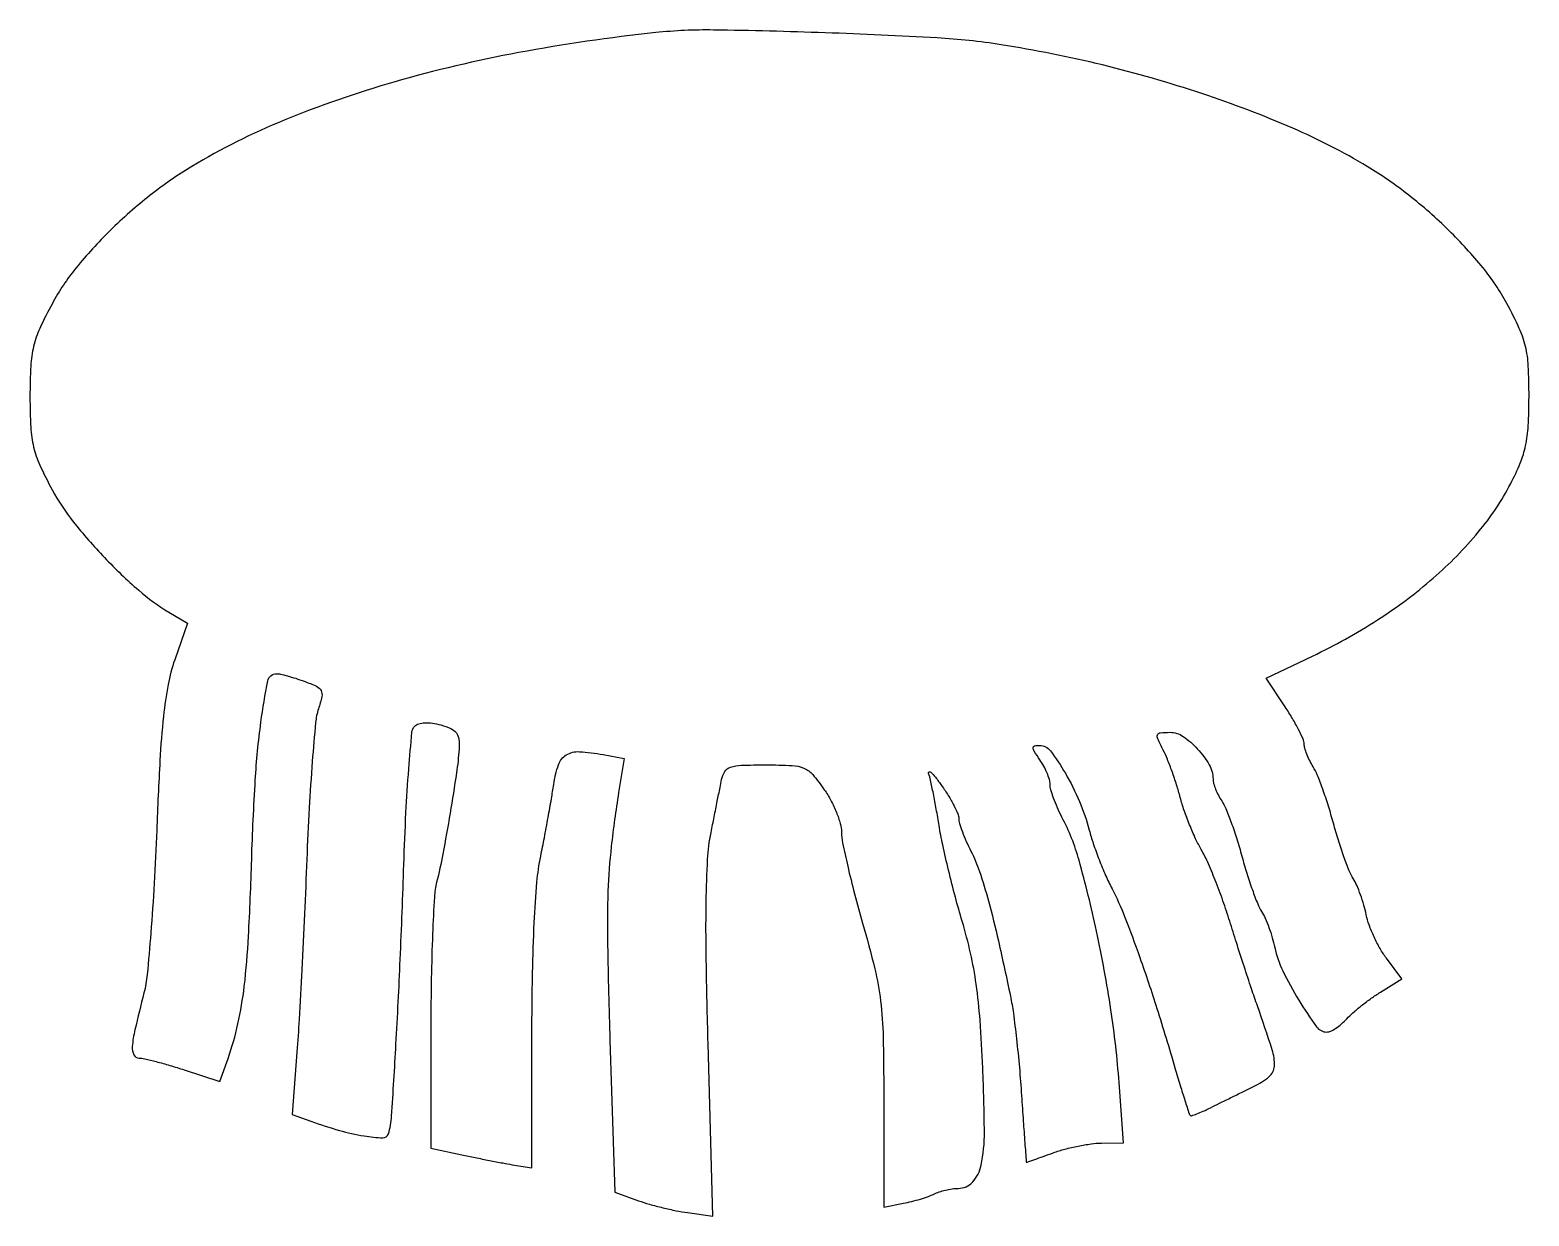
# Model space of a CAD drawing. Extents: x 0 to 230, y 0 to 182.
import ezdxf

# ---------------------------------------------------------------- set-up
doc = ezdxf.new("R2010")
doc.units = 0

msp = doc.modelspace()

# ---------------------------------------------------------------- linework, layer by layer
msp.add_lwpolyline([(96.5, 181.376541, 0.019358), (75.471684, 178.312731, 0.024399), (56.332136, 173.787276, 0.026787), (39.476232, 167.928253, 0.038403), (25.343537, 160.840491, 0.031399), (18.936768, 156.415837, 0.027208), (12.804216, 151.019971, 0.028143), (7.576496, 145.277846, 0.046395), (3.930033, 139.826376, 0.016373), (2.011392, 135.993198, 0.049123), (1.054888, 133.229252, 0.045873), (0.622154, 130.230507, 0.012909), (0.5, 125.5, 0.012888), (0.621828, 120.774522, 0.045726), (1.053241, 117.776967, 0.04913), (2.005778, 115.018652, 0.016543), (3.911714, 111.207995, 0.043429), (7.14657, 106.309783, 0.022916), (11.934636, 100.809598, 0.022918), (17.175666, 95.799729, 0.045897), (21.816818, 92.449137), (24.656103, 90.77193), (22.69959, 85.135965, 0.037233), (21.68367, 81.312401, 0.020035), (20.977482, 76.483197, 0.012904), (20.436016, 69.672255, 0.003611), (19.941498, 59, -0.004357), (19.550282, 50.820898, -0.005366), (19.037084, 43.2, -0.004477), (18.480541, 36.813564, -0.038686), (17.988264, 34, 0.004672), (16.600478, 28.358373, 0.039095), (16.198616, 25.764506, 0.131046), (16.434927, 24.502123, 0.288945), (17.231275, 24, -0.056128), (18.096262, 23.902593, -0.007635), (19.868447, 23.469759, -0.00871), (21.959285, 22.886066, -0.007251), (24.161094, 22.194925), (29.63264, 20.389849), (30.883802, 23.944925, 0.030079), (32.397494, 29.243632, 0.024993), (33.378697, 35.023948, 0.016845), (34.027858, 42.689584, 0.004937), (34.511422, 54.5, -0.007362), (35.069085, 66.67537, -0.018252), (35.933544, 75.559956, -0.016078), (36.992988, 81.897219, -0.357397), (38.338717, 83, -0.057221), (38.920025, 82.933256, -0.009785), (40.000219, 82.659502, -0.010558), (41.261554, 82.284629, -0.009243), (42.563555, 81.840858, -0.021463), (44.471333, 81.056889, -0.16704), (45.156022, 80.401103, -0.175768), (45.274456, 79.480545, -0.024312), (44.75423, 77.590858, 0.056122), (44.319848, 75.50306, 0.003928), (43.810263, 69.532939, 0.005527), (43.336143, 62.385774, 0.004133), (42.965871, 54.5, -0.0016), (42.615792, 46.140929, -0.00148), (42.203615, 37.563497, -0.001476), (41.79146, 29.928329, -0.004948), (41.457124, 24.928925), (40.72186, 15.35785), (43.61093, 14.313213, 0.017341), (47.975344, 12.904204, 0.028848), (51.745569, 12.061432, 0.028987), (54.633343, 11.759195, 0.34418), (55.492811, 12.368424, 0.056737), (55.981937, 15.089665, 0.001866), (56.653341, 26.126275, 0.003563), (57.30226, 39.119576, 0.002526), (57.852779, 53.706585, -0.004346), (58.182571, 61.675429, -0.007209), (58.615952, 68.388339, -0.003089), (59.094482, 74.000231, -0.175302), (59.530552, 74.930552, -0.126953), (60.14809, 75.294741, -0.057859), (61.078987, 75.44946, -0.047706), (62.231113, 75.39616, -0.031921), (63.523967, 75.126824, -0.035777), (65.09128, 74.571113, -0.129341), (65.914539, 73.919536, -0.13605), (66.287762, 72.967429, -0.041291), (66.320017, 71.402856, -0.021437), (65.938098, 67.771614, -0.004737), (64.958461, 61.588514, -0.005101), (63.837772, 55.316227, -0.014684), (62.888992, 51, 0.047177), (62.5435, 48.736345, 0.004328), (62.267381, 43.049611, 0.005561), (62.07185, 36.24784, 0.004329), (62.005577, 28.849741), (62, 10.199482), (66.75, 9.168256, 0.002696), (68.788357, 8.737226, 0.002166), (70.985937, 8.294807, 0.002188), (73.020829, 7.903546, 0.005585), (74.5, 7.642915), (77.5, 7.148801), (77.512421, 27.8244, -0.004563), (77.602302, 37.06574, -0.007661), (77.867504, 44.823599, -0.008707), (78.281529, 51.002489, -0.029521), (78.858514, 55, 0.003324), (79.41703, 57.817078, 0.002533), (79.992505, 60.90915, 0.002561), (80.502396, 63.812979, 0.006009), (80.846093, 65.988594, -0.045901), (81.57977, 69.034088, -0.176169), (82.78133, 70.529414, -0.15206), (84.784342, 71.026662, -0.031753), (88.419121, 70.581151), (91.638514, 69.977189), (90.806887, 64.738595, 0.011012), (89.681741, 56.480499, 0.019633), (89.173942, 49.642985, 0.013648), (89.110771, 41.304555, 0.00288), (89.48168, 26.74954), (90.210553, 3.423479), (93.855277, 2.116797, 0.016687), (95.531748, 1.578174, 0.009778), (97.570369, 1.040352, 0.009773), (99.632895, 0.581645, 0.016371), (101.384279, 0.287217), (105.268558, -0.235682), (104.534736, 26.257818, -0.002799), (104.253366, 38.991255, -0.007609), (104.241836, 48.013408, -0.010036), (104.463121, 54.516985, -0.03626), (104.985962, 58.625659, 0.000297), (105.471451, 61.039665, 0.000305), (105.950256, 63.43535, 0.000295), (106.363411, 65.515531, 0.00128), (106.604556, 66.75, -0.098387), (107.104402, 67.978221, -0.168484), (107.972724, 68.644264, -0.071988), (109.615886, 68.937774, -0.008258), (113.383051, 69, -0.011314), (117.417604, 68.908698, -0.089079), (119.236818, 68.496265, -0.116551), (120.584279, 67.50826, -0.025016), (122.363999, 65.196249, -0.029345), (123.372944, 63.540749, -0.026074), (124.225675, 61.713002, -0.026971), (124.818325, 59.985379, -0.069244), (125, 58.679822, 0.050988), (125.168219, 57.034522, 0.006122), (125.951718, 53.464132, 0.007238), (126.9993, 49.233585, 0.005894), (128.239892, 44.733573, -0.010199), (130.118309, 37.683608, -0.030502), (131.006381, 32.775707, -0.024524), (131.38773, 27.256569, -0.004831), (131.489892, 17.324959), (131.5, 1.149917), (134.5, 1.71581, 0.014965), (135.772036, 1.995416, 0.012257), (137.113501, 2.367847, 0.012442), (138.330669, 2.771483, 0.031663), (139.184259, 3.140852, -0.038737), (139.97606, 3.470278, -0.02239), (140.970242, 3.747625, -0.022279), (141.998868, 3.937706, -0.034559), (142.899075, 4, 0.21195), (145.126609, 4.988667, 0.134121), (146.431412, 7.565594, 0.052512), (146.92563, 12.637886, 0.008744), (146.677576, 22.44506, 0.007319), (146.254167, 29.811611, 0.01676), (145.668249, 35.341029, 0.020346), (144.801796, 40.108686, 0.017911), (143.520078, 45, -0.007889), (142.468728, 48.707517, -0.005903), (141.423392, 52.823069, -0.005969), (140.530775, 56.723197, -0.01355), (139.971587, 59.695555, 0.004555), (139.546944, 62.199858, 0.005113), (139.091825, 64.601222, 0.004712), (138.664454, 66.636724, 0.027229), (138.370478, 67.695555, -0.365581), (138.457854, 67.917073, -0.32289), (138.710038, 67.883966, -0.03908), (139.407839, 67.115899, -0.010755), (140.38097, 65.803054, -0.015668), (141.383665, 64.289278, -0.018586), (142.23066, 62.797987, -0.017671), (142.847164, 61.502, -0.102528), (143, 60.764496, 0.074823), (143.111241, 60.025295, 0.014537), (143.546864, 58.74434, 0.015154), (144.14898, 57.267722, 0.013498), (144.861665, 55.771336, -0.037167), (146.174177, 52.642377, -0.014336), (147.540214, 48.134034, -0.010691), (149.069261, 41.996427, -0.00423), (150.918583, 33.5, -0.018016), (151.365006, 30.896624, -0.005603), (151.850308, 26.957813, -0.005593), (152.294357, 22.540979, -0.006138), (152.624278, 18.25, 0.000983), (152.885674, 14.320684, 0.001642), (153.122999, 11.01536, 0.000109), (153.346152, 8.052736, 0.433186), (153.392954, 8.015056, 0.050166), (153.476057, 8.035392, 0.00012), (154.643555, 8.448999, 0.000782), (155.958836, 8.917634, 0.000487), (157.5, 9.471164, -0.02158), (159.278266, 10.026384, -0.015225), (161.317577, 10.501799, -0.015402), (163.298988, 10.837406, -0.031009), (164.878984, 10.956107), (168.257969, 11), (167.588373, 20.25, 0.019729), (166.334515, 31.426924, 0.015179), (164.117994, 43.503043, 0.014719), (161.445305, 54.362624, 0.053002), (158.825797, 60.985191, -0.016369), (158.12691, 62.432637, -0.017186), (157.536328, 63.899658, -0.017094), (157.115063, 65.196138, -0.070111), (157, 66.012685, 0.07124), (156.893179, 66.75861, 0.026907), (156.542718, 67.754797, 0.025996), (156.039122, 68.813326, 0.028751), (155.443296, 69.777494, -0.010201), (154.567931, 71.083148, -0.138691), (154.403166, 71.626183, -0.355987), (154.628885, 71.914017, -0.055499), (155.401142, 72, -0.2361), (157.042036, 71.179428, -0.028474), (159.346679, 67.710776, -0.032156), (161.51641, 63.388358, -0.036502), (163.009556, 59, 0.018581), (163.625405, 56.952329, 0.010292), (164.52027, 54.5, 0.010251), (165.530221, 52.049819, 0.016253), (166.505217, 50, -0.025711), (168.431872, 45.74377, -0.008944), (170.777387, 39.431515, -0.00788), (173.384408, 31.620139, -0.005091), (176.167482, 22.5, 0.002075), (176.974635, 19.796651, 0.003229), (177.695152, 17.473641, 0.000965), (178.33706, 15.463809, 0.105082), (178.477509, 15.218777, 0.296397), (178.687084, 15.161984, 0.010855), (179.502804, 15.444465, 0.016693), (180.490389, 15.848647, 0.010569), (181.614557, 16.381989, -0.001321), (182.983923, 17.062968, -0.000634), (184.744124, 17.929741, -0.000629), (186.582957, 18.829471, -0.000899), (188.216505, 19.622577, 0.059983), (190.615693, 21.160428, 0.211196), (191.418272, 22.76143, 0.090503), (191.082286, 25.289988, 0.006539), (188.816175, 32, -0.003858), (187.909699, 34.637364, -0.001772), (186.767141, 38.0875, -0.001755), (185.590431, 41.726577, -0.002427), (184.562119, 45, 0.010233), (183.525538, 48.128106, 0.009201), (182.326398, 51.325, 0.009264), (181.144932, 54.152619, 0.028491), (180.203555, 56, -0.02361), (179.335444, 57.663287, -0.012581), (178.412865, 59.79375, -0.012497), (177.577946, 62.021974, -0.01899), (176.975722, 64, 0.012288), (176.417921, 65.924295, 0.009595), (175.721177, 67.985937, 0.009723), (174.997793, 69.881621, 0.023232), (174.369495, 71.25, -0.011228), (173.513844, 73.001421, -0.20076), (173.491915, 73.614792, -0.288249), (173.913326, 73.934483, -0.021932), (175.406226, 74, -0.151639), (177.402756, 73.380247, -0.056584), (179.64417, 71.434056, -0.056323), (181.423794, 68.994312, -0.130147), (182, 66.818136, 0.068665), (182.091591, 66.154342, 0.026246), (182.391611, 65.268944, 0.025396), (182.822873, 64.328523, 0.028406), (183.333143, 63.472506, -0.050489), (183.957087, 62.312388, -0.010699), (184.790885, 60.170049, -0.011096), (185.65297, 57.633135, -0.010336), (186.423593, 55, 0.009474), (187.190195, 52.363767, 0.010135), (188.040222, 49.817567, 0.009759), (188.856634, 47.661635, 0.046014), (189.459306, 46.485333, -0.037673), (190.001595, 45.468956, -0.016087), (190.577263, 44.038658, -0.01581), (191.095975, 42.467363, -0.020045), (191.469906, 40.985333, 0.060756), (192.692481, 37.397666, 0.025308), (195.150553, 32.902466, 0.018251), (197.880005, 28.803848, 0.241221), (199.449258, 28, 0.11188), (200.050786, 28.136304, 0.034413), (200.865813, 28.596984, 0.032508), (201.7339, 29.254521, 0.030506), (202.529219, 30.032286, -0.028638), (203.466559, 30.955806, -0.012713), (204.799904, 32.068166, -0.012536), (206.27527, 33.177668, -0.016538), (207.676515, 34.109092), (210.984617, 36.153612), (208.601815, 39.326806, -0.031733), (207.637459, 40.796668, -0.020875), (206.711083, 42.595999, -0.021021), (205.95352, 44.430241, -0.037552), (205.511345, 46, 0.020563), (205.145675, 47.490248, 0.016099), (204.631418, 49.074169, 0.016381), (204.056231, 50.518898, 0.037858), (203.509593, 51.550363, -0.045118), (202.901147, 52.739809, -0.009852), (202.0834, 54.893013, -0.010186), (201.234286, 57.430793, -0.009612), (200.471692, 60.050363, 0.009897), (199.703958, 62.682006, 0.010185), (198.839466, 65.256022, 0.009969), (198.000881, 67.455039, 0.041953), (197.363938, 68.714817, -0.022898), (196.841566, 69.65711, -0.02194), (196.399399, 70.656554, -0.022491), (196.088342, 71.571607, -0.069957), (195.995719, 72.214817, 0.1046), (195.836809, 72.953943, 0.013657), (195.136247, 74.413421, 0.015402), (194.192588, 76.117853, 0.012329), (193.075869, 77.8947), (190.1603, 82.2894), (197.288074, 85.705294, 0.030725), (207.217003, 91.237371, 0.036686), (215.788009, 97.660237, 0.039755), (222.701322, 104.720394, 0.053426), (227.668107, 112.159787, 0.023258), (229.14, 115.323855, 0.04531), (229.957727, 117.982891, 0.038622), (230.355393, 121.01082, 0.012742), (230.480667, 125.5, 0.012833), (230.370438, 130.240727, 0.046235), (229.945066, 133.230747, 0.049531), (228.992894, 135.98631, 0.016286), (227.069967, 139.826376, 0.046395), (223.423504, 145.277846, 0.028143), (218.195784, 151.019971, 0.027208), (212.063232, 156.415837, 0.031399), (205.656463, 160.840491, 0.033557), (194.229642, 166.710309, 0.021574), (180.302521, 172.021114, 0.020535), (165.029156, 176.414703, 0.020752), (149.5, 179.522827, 0.024968), (139.68489, 180.568268, 0.005306), (122.513945, 181.351364, 0.004983), (105.367958, 181.780039, 0.030259)], format="xyb", close=True)

doc.saveas('drawing.dxf')
